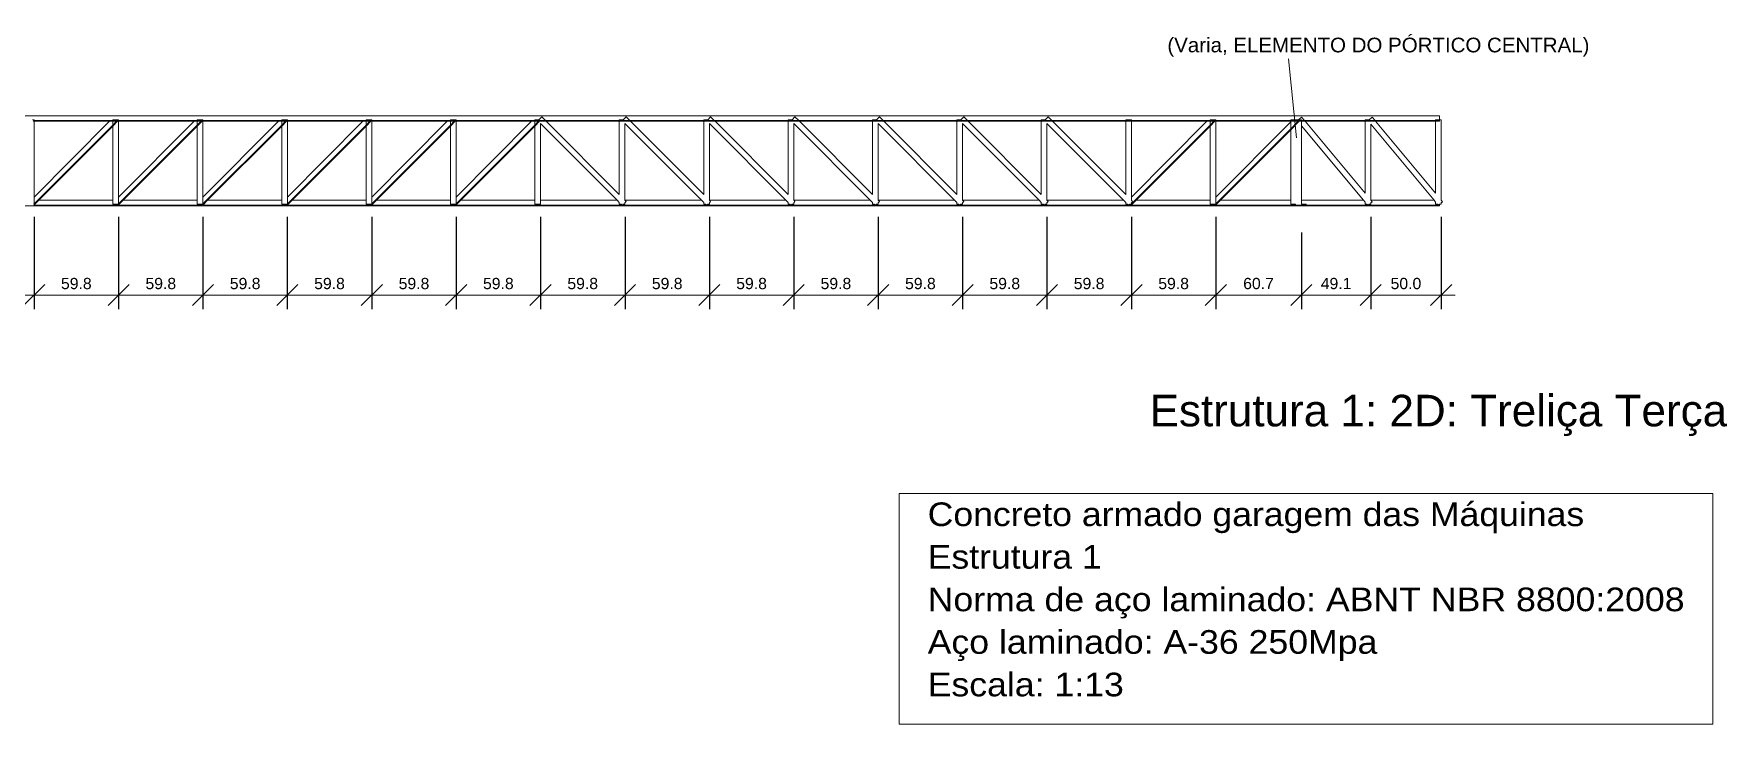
# Model space of a CAD drawing. Header units: inches. Extents: x -37 to 842, y -205 to 94.
# Drawn here: x 829.83 to 841.83, y 85.49 to 90.38 of the extents above; entities that cross this region are included whole.
import ezdxf
from ezdxf.enums import TextEntityAlignment as Align

# ---------------------------------------------------------------- set-up
doc = ezdxf.new("R2010")
doc.units = ezdxf.units.IN
doc.header["$MEASUREMENT"] = 0
for name, color, linetype, lineweight in [('BARRAS_DE_ACO', 7, 'Continuous', 9), ('COTA_COTAS', 2, 'Continuous', 0), ('REFERENCIA_DAS_BARRAS', 2, 'Continuous', 9), ('TABELAS', 1, 'Continuous', 9), ('TITULOS', 51, 'Continuous', 0)]:
    doc.layers.add(name, color=color, linetype=linetype, lineweight=lineweight)
doc.styles.add('CYPETXT', font='arial.ttf', dxfattribs={"height": 0.2})
doc.styles.get("Standard").update_dxf_attribs({"font": 'arial.ttf'})
doc.dimstyles.new('UM_50.000000', dxfattribs={"dimtxt": 0.2, "dimasz": 0.15, "dimexe": 0.1, "dimexo": 0.2, "dimgap": 0.1, "dimtad": 1, "dimtih": 1, "dimtoh": 1, "dimdec": 1, "dimlfac": 50, "dimzin": 0, "dimdsep": 46, "dimtxsty": 'Standard', "dimblk": 'OBLIQUE', "dimcen": 0.09, "dimdle": 0.1, "dimclrd": 256, "dimadec": 1, "dimazin": 2, "dimtfac": 1, "dimtdec": 1, "dimtofl": 0, "dimtmove": 0, "dimatfit": 3, "dimfxl": 1, "dimtolj": 1, "dimlwd": -1, "dimarcsym": 0})

# ---------------------------------------------------------------- blocks, each defined once
blk = doc.blocks.new('_OBLIQUE')
at = {"color": 0, "linetype": 'ByBlock', "lineweight": -2}
blk.add_line((-0.5, -0.5), (0.5, 0.5), dxfattribs=at)
blk = doc.blocks.new('*D151')
at = {"layer": 'COTA_COTAS', "color": 0, "lineweight": -2, "transparency": 16777216}
for p, q in [((829.231, 89.087), (829.231, 88.432)), ((829.829, 89.087), (829.829, 88.432))]:
    blk.add_line(p, q, dxfattribs=at)
at = {"layer": 'COTA_COTAS', "transparency": 16777216}
blk.add_line((829.131, 88.532), (829.929, 88.532), dxfattribs=at)
at = {"layer": 'Defpoints', "color": 0, "transparency": 16777216}
for p in [(829.231, 89.287), (829.829, 89.287), (829.829, 88.532)]:
    blk.add_point(p, dxfattribs=at)
at = {"layer": 'COTA_COTAS', "transparency": 16777216, "xscale": 0.15, "yscale": 0.15, "zscale": 0.15, "rotation": 180}
blk.add_blockref('_OBLIQUE', (829.231, 88.532), dxfattribs=at)
at = {"layer": 'COTA_COTAS', "transparency": 16777216, "xscale": 0.15, "yscale": 0.15, "zscale": 0.15}
blk.add_blockref('_OBLIQUE', (829.829, 88.532), dxfattribs=at)
at = {"layer": 'COTA_COTAS', "color": 0, "transparency": 16777216, "insert": (829.53, 88.613), "char_height": 0.08, "attachment_point": 5}
blk.add_mtext('\\A1;59.8', dxfattribs=at)
blk = doc.blocks.new('*D152')
at = {"layer": 'COTA_COTAS', "color": 0, "lineweight": -2, "transparency": 16777216}
for p, q in [((829.829, 89.087), (829.829, 88.432)), ((830.428, 89.087), (830.428, 88.432))]:
    blk.add_line(p, q, dxfattribs=at)
at = {"layer": 'COTA_COTAS', "transparency": 16777216}
blk.add_line((829.729, 88.532), (830.528, 88.532), dxfattribs=at)
at = {"layer": 'Defpoints', "color": 0, "transparency": 16777216}
for p in [(829.829, 89.287), (830.428, 89.287), (830.428, 88.532)]:
    blk.add_point(p, dxfattribs=at)
at = {"layer": 'COTA_COTAS', "transparency": 16777216, "xscale": 0.15, "yscale": 0.15, "zscale": 0.15, "rotation": 180}
blk.add_blockref('_OBLIQUE', (829.829, 88.532), dxfattribs=at)
at = {"layer": 'COTA_COTAS', "transparency": 16777216, "xscale": 0.15, "yscale": 0.15, "zscale": 0.15}
blk.add_blockref('_OBLIQUE', (830.428, 88.532), dxfattribs=at)
at = {"layer": 'COTA_COTAS', "color": 0, "transparency": 16777216, "insert": (830.128, 88.613), "char_height": 0.08, "attachment_point": 5}
blk.add_mtext('\\A1;59.8', dxfattribs=at)
blk = doc.blocks.new('*D153')
at = {"layer": 'COTA_COTAS', "color": 0, "lineweight": -2, "transparency": 16777216}
for p, q in [((830.428, 89.087), (830.428, 88.432)), ((831.026, 89.087), (831.026, 88.432))]:
    blk.add_line(p, q, dxfattribs=at)
at = {"layer": 'COTA_COTAS', "transparency": 16777216}
blk.add_line((830.328, 88.532), (831.126, 88.532), dxfattribs=at)
at = {"layer": 'Defpoints', "color": 0, "transparency": 16777216}
for p in [(830.428, 89.287), (831.026, 89.287), (831.026, 88.532)]:
    blk.add_point(p, dxfattribs=at)
at = {"layer": 'COTA_COTAS', "transparency": 16777216, "xscale": 0.15, "yscale": 0.15, "zscale": 0.15, "rotation": 180}
blk.add_blockref('_OBLIQUE', (830.428, 88.532), dxfattribs=at)
at = {"layer": 'COTA_COTAS', "transparency": 16777216, "xscale": 0.15, "yscale": 0.15, "zscale": 0.15}
blk.add_blockref('_OBLIQUE', (831.026, 88.532), dxfattribs=at)
at = {"layer": 'COTA_COTAS', "color": 0, "transparency": 16777216, "insert": (830.727, 88.613), "char_height": 0.08, "attachment_point": 5}
blk.add_mtext('\\A1;59.8', dxfattribs=at)
blk = doc.blocks.new('*D154')
at = {"layer": 'COTA_COTAS', "color": 0, "lineweight": -2, "transparency": 16777216}
for p, q in [((831.026, 89.087), (831.026, 88.432)), ((831.624, 89.087), (831.624, 88.432))]:
    blk.add_line(p, q, dxfattribs=at)
at = {"layer": 'COTA_COTAS', "transparency": 16777216}
blk.add_line((830.926, 88.532), (831.724, 88.532), dxfattribs=at)
at = {"layer": 'Defpoints', "color": 0, "transparency": 16777216}
for p in [(831.026, 89.287), (831.624, 89.287), (831.624, 88.532)]:
    blk.add_point(p, dxfattribs=at)
at = {"layer": 'COTA_COTAS', "transparency": 16777216, "xscale": 0.15, "yscale": 0.15, "zscale": 0.15, "rotation": 180}
blk.add_blockref('_OBLIQUE', (831.026, 88.532), dxfattribs=at)
at = {"layer": 'COTA_COTAS', "transparency": 16777216, "xscale": 0.15, "yscale": 0.15, "zscale": 0.15}
blk.add_blockref('_OBLIQUE', (831.624, 88.532), dxfattribs=at)
at = {"layer": 'COTA_COTAS', "color": 0, "transparency": 16777216, "insert": (831.325, 88.613), "char_height": 0.08, "attachment_point": 5}
blk.add_mtext('\\A1;59.8', dxfattribs=at)
blk = doc.blocks.new('*D155')
at = {"layer": 'COTA_COTAS', "color": 0, "lineweight": -2, "transparency": 16777216}
for p, q in [((831.624, 89.087), (831.624, 88.432)), ((832.223, 89.087), (832.223, 88.432))]:
    blk.add_line(p, q, dxfattribs=at)
at = {"layer": 'COTA_COTAS', "transparency": 16777216}
blk.add_line((831.524, 88.532), (832.323, 88.532), dxfattribs=at)
at = {"layer": 'Defpoints', "color": 0, "transparency": 16777216}
for p in [(831.624, 89.287), (832.223, 89.287), (832.223, 88.532)]:
    blk.add_point(p, dxfattribs=at)
at = {"layer": 'COTA_COTAS', "transparency": 16777216, "xscale": 0.15, "yscale": 0.15, "zscale": 0.15, "rotation": 180}
blk.add_blockref('_OBLIQUE', (831.624, 88.532), dxfattribs=at)
at = {"layer": 'COTA_COTAS', "transparency": 16777216, "xscale": 0.15, "yscale": 0.15, "zscale": 0.15}
blk.add_blockref('_OBLIQUE', (832.223, 88.532), dxfattribs=at)
at = {"layer": 'COTA_COTAS', "color": 0, "transparency": 16777216, "insert": (831.923, 88.613), "char_height": 0.08, "attachment_point": 5}
blk.add_mtext('\\A1;59.8', dxfattribs=at)
blk = doc.blocks.new('*D156')
at = {"layer": 'COTA_COTAS', "color": 0, "lineweight": -2, "transparency": 16777216}
for p, q in [((832.223, 89.087), (832.223, 88.432)), ((832.821, 89.087), (832.821, 88.432))]:
    blk.add_line(p, q, dxfattribs=at)
at = {"layer": 'COTA_COTAS', "transparency": 16777216}
blk.add_line((832.123, 88.532), (832.921, 88.532), dxfattribs=at)
at = {"layer": 'Defpoints', "color": 0, "transparency": 16777216}
for p in [(832.223, 89.287), (832.821, 89.287), (832.821, 88.532)]:
    blk.add_point(p, dxfattribs=at)
at = {"layer": 'COTA_COTAS', "transparency": 16777216, "xscale": 0.15, "yscale": 0.15, "zscale": 0.15, "rotation": 180}
blk.add_blockref('_OBLIQUE', (832.223, 88.532), dxfattribs=at)
at = {"layer": 'COTA_COTAS', "transparency": 16777216, "xscale": 0.15, "yscale": 0.15, "zscale": 0.15}
blk.add_blockref('_OBLIQUE', (832.821, 88.532), dxfattribs=at)
at = {"layer": 'COTA_COTAS', "color": 0, "transparency": 16777216, "insert": (832.522, 88.613), "char_height": 0.08, "attachment_point": 5}
blk.add_mtext('\\A1;59.8', dxfattribs=at)
blk = doc.blocks.new('*D157')
at = {"layer": 'COTA_COTAS', "color": 0, "lineweight": -2, "transparency": 16777216}
for p, q in [((832.821, 89.087), (832.821, 88.432)), ((833.419, 89.087), (833.419, 88.432))]:
    blk.add_line(p, q, dxfattribs=at)
at = {"layer": 'COTA_COTAS', "transparency": 16777216}
blk.add_line((832.721, 88.532), (833.519, 88.532), dxfattribs=at)
at = {"layer": 'Defpoints', "color": 0, "transparency": 16777216}
for p in [(832.821, 89.287), (833.419, 89.287), (833.419, 88.532)]:
    blk.add_point(p, dxfattribs=at)
at = {"layer": 'COTA_COTAS', "transparency": 16777216, "xscale": 0.15, "yscale": 0.15, "zscale": 0.15, "rotation": 180}
blk.add_blockref('_OBLIQUE', (832.821, 88.532), dxfattribs=at)
at = {"layer": 'COTA_COTAS', "transparency": 16777216, "xscale": 0.15, "yscale": 0.15, "zscale": 0.15}
blk.add_blockref('_OBLIQUE', (833.419, 88.532), dxfattribs=at)
at = {"layer": 'COTA_COTAS', "color": 0, "transparency": 16777216, "insert": (833.12, 88.613), "char_height": 0.08, "attachment_point": 5}
blk.add_mtext('\\A1;59.8', dxfattribs=at)
blk = doc.blocks.new('*D158')
at = {"layer": 'COTA_COTAS', "color": 0, "lineweight": -2, "transparency": 16777216}
for p, q in [((833.419, 89.087), (833.419, 88.432)), ((834.018, 89.087), (834.018, 88.432))]:
    blk.add_line(p, q, dxfattribs=at)
at = {"layer": 'COTA_COTAS', "transparency": 16777216}
blk.add_line((833.319, 88.532), (834.118, 88.532), dxfattribs=at)
at = {"layer": 'Defpoints', "color": 0, "transparency": 16777216}
for p in [(833.419, 89.287), (834.018, 89.287), (834.018, 88.532)]:
    blk.add_point(p, dxfattribs=at)
at = {"layer": 'COTA_COTAS', "transparency": 16777216, "xscale": 0.15, "yscale": 0.15, "zscale": 0.15, "rotation": 180}
blk.add_blockref('_OBLIQUE', (833.419, 88.532), dxfattribs=at)
at = {"layer": 'COTA_COTAS', "transparency": 16777216, "xscale": 0.15, "yscale": 0.15, "zscale": 0.15}
blk.add_blockref('_OBLIQUE', (834.018, 88.532), dxfattribs=at)
at = {"layer": 'COTA_COTAS', "color": 0, "transparency": 16777216, "insert": (833.718, 88.613), "char_height": 0.08, "attachment_point": 5}
blk.add_mtext('\\A1;59.8', dxfattribs=at)
blk = doc.blocks.new('*D159')
at = {"layer": 'COTA_COTAS', "color": 0, "lineweight": -2, "transparency": 16777216}
for p, q in [((834.018, 89.087), (834.018, 88.432)), ((834.616, 89.087), (834.616, 88.432))]:
    blk.add_line(p, q, dxfattribs=at)
at = {"layer": 'COTA_COTAS', "transparency": 16777216}
blk.add_line((833.918, 88.532), (834.716, 88.532), dxfattribs=at)
at = {"layer": 'Defpoints', "color": 0, "transparency": 16777216}
for p in [(834.018, 89.287), (834.616, 89.287), (834.616, 88.532)]:
    blk.add_point(p, dxfattribs=at)
at = {"layer": 'COTA_COTAS', "transparency": 16777216, "xscale": 0.15, "yscale": 0.15, "zscale": 0.15, "rotation": 180}
blk.add_blockref('_OBLIQUE', (834.018, 88.532), dxfattribs=at)
at = {"layer": 'COTA_COTAS', "transparency": 16777216, "xscale": 0.15, "yscale": 0.15, "zscale": 0.15}
blk.add_blockref('_OBLIQUE', (834.616, 88.532), dxfattribs=at)
at = {"layer": 'COTA_COTAS', "color": 0, "transparency": 16777216, "insert": (834.317, 88.613), "char_height": 0.08, "attachment_point": 5}
blk.add_mtext('\\A1;59.8', dxfattribs=at)
blk = doc.blocks.new('*D160')
at = {"layer": 'COTA_COTAS', "color": 0, "lineweight": -2, "transparency": 16777216}
for p, q in [((834.616, 89.087), (834.616, 88.432)), ((835.214, 89.087), (835.214, 88.432))]:
    blk.add_line(p, q, dxfattribs=at)
at = {"layer": 'COTA_COTAS', "transparency": 16777216}
blk.add_line((834.516, 88.532), (835.314, 88.532), dxfattribs=at)
at = {"layer": 'Defpoints', "color": 0, "transparency": 16777216}
for p in [(834.616, 89.287), (835.214, 89.287), (835.214, 88.532)]:
    blk.add_point(p, dxfattribs=at)
at = {"layer": 'COTA_COTAS', "transparency": 16777216, "xscale": 0.15, "yscale": 0.15, "zscale": 0.15, "rotation": 180}
blk.add_blockref('_OBLIQUE', (834.616, 88.532), dxfattribs=at)
at = {"layer": 'COTA_COTAS', "transparency": 16777216, "xscale": 0.15, "yscale": 0.15, "zscale": 0.15}
blk.add_blockref('_OBLIQUE', (835.214, 88.532), dxfattribs=at)
at = {"layer": 'COTA_COTAS', "color": 0, "transparency": 16777216, "insert": (834.915, 88.613), "char_height": 0.08, "attachment_point": 5}
blk.add_mtext('\\A1;59.8', dxfattribs=at)
blk = doc.blocks.new('*D161')
at = {"layer": 'COTA_COTAS', "color": 0, "lineweight": -2, "transparency": 16777216}
for p, q in [((835.214, 89.087), (835.214, 88.432)), ((835.813, 89.087), (835.813, 88.432))]:
    blk.add_line(p, q, dxfattribs=at)
at = {"layer": 'COTA_COTAS', "transparency": 16777216}
blk.add_line((835.114, 88.532), (835.913, 88.532), dxfattribs=at)
at = {"layer": 'Defpoints', "color": 0, "transparency": 16777216}
for p in [(835.214, 89.287), (835.813, 89.287), (835.813, 88.532)]:
    blk.add_point(p, dxfattribs=at)
at = {"layer": 'COTA_COTAS', "transparency": 16777216, "xscale": 0.15, "yscale": 0.15, "zscale": 0.15, "rotation": 180}
blk.add_blockref('_OBLIQUE', (835.214, 88.532), dxfattribs=at)
at = {"layer": 'COTA_COTAS', "transparency": 16777216, "xscale": 0.15, "yscale": 0.15, "zscale": 0.15}
blk.add_blockref('_OBLIQUE', (835.813, 88.532), dxfattribs=at)
at = {"layer": 'COTA_COTAS', "color": 0, "transparency": 16777216, "insert": (835.513, 88.613), "char_height": 0.08, "attachment_point": 5}
blk.add_mtext('\\A1;59.8', dxfattribs=at)
blk = doc.blocks.new('*D162')
at = {"layer": 'COTA_COTAS', "color": 0, "lineweight": -2, "transparency": 16777216}
for p, q in [((835.813, 89.087), (835.813, 88.432)), ((836.411, 89.087), (836.411, 88.432))]:
    blk.add_line(p, q, dxfattribs=at)
at = {"layer": 'COTA_COTAS', "transparency": 16777216}
blk.add_line((835.713, 88.532), (836.511, 88.532), dxfattribs=at)
at = {"layer": 'Defpoints', "color": 0, "transparency": 16777216}
for p in [(835.813, 89.287), (836.411, 89.287), (836.411, 88.532)]:
    blk.add_point(p, dxfattribs=at)
at = {"layer": 'COTA_COTAS', "transparency": 16777216, "xscale": 0.15, "yscale": 0.15, "zscale": 0.15, "rotation": 180}
blk.add_blockref('_OBLIQUE', (835.813, 88.532), dxfattribs=at)
at = {"layer": 'COTA_COTAS', "transparency": 16777216, "xscale": 0.15, "yscale": 0.15, "zscale": 0.15}
blk.add_blockref('_OBLIQUE', (836.411, 88.532), dxfattribs=at)
at = {"layer": 'COTA_COTAS', "color": 0, "transparency": 16777216, "insert": (836.112, 88.613), "char_height": 0.08, "attachment_point": 5}
blk.add_mtext('\\A1;59.8', dxfattribs=at)
blk = doc.blocks.new('*D163')
at = {"layer": 'COTA_COTAS', "color": 0, "lineweight": -2, "transparency": 16777216}
for p, q in [((836.411, 89.087), (836.411, 88.432)), ((837.009, 89.087), (837.009, 88.432))]:
    blk.add_line(p, q, dxfattribs=at)
at = {"layer": 'COTA_COTAS', "transparency": 16777216}
blk.add_line((836.311, 88.532), (837.109, 88.532), dxfattribs=at)
at = {"layer": 'Defpoints', "color": 0, "transparency": 16777216}
for p in [(836.411, 89.287), (837.009, 89.287), (837.009, 88.532)]:
    blk.add_point(p, dxfattribs=at)
at = {"layer": 'COTA_COTAS', "transparency": 16777216, "xscale": 0.15, "yscale": 0.15, "zscale": 0.15, "rotation": 180}
blk.add_blockref('_OBLIQUE', (836.411, 88.532), dxfattribs=at)
at = {"layer": 'COTA_COTAS', "transparency": 16777216, "xscale": 0.15, "yscale": 0.15, "zscale": 0.15}
blk.add_blockref('_OBLIQUE', (837.009, 88.532), dxfattribs=at)
at = {"layer": 'COTA_COTAS', "color": 0, "transparency": 16777216, "insert": (836.71, 88.613), "char_height": 0.08, "attachment_point": 5}
blk.add_mtext('\\A1;59.8', dxfattribs=at)
blk = doc.blocks.new('*D164')
at = {"layer": 'COTA_COTAS', "color": 0, "lineweight": -2, "transparency": 16777216}
for p, q in [((837.009, 89.087), (837.009, 88.432)), ((837.608, 89.087), (837.608, 88.432))]:
    blk.add_line(p, q, dxfattribs=at)
at = {"layer": 'COTA_COTAS', "transparency": 16777216}
blk.add_line((836.909, 88.532), (837.708, 88.532), dxfattribs=at)
at = {"layer": 'Defpoints', "color": 0, "transparency": 16777216}
for p in [(837.009, 89.287), (837.608, 89.287), (837.608, 88.532)]:
    blk.add_point(p, dxfattribs=at)
at = {"layer": 'COTA_COTAS', "transparency": 16777216, "xscale": 0.15, "yscale": 0.15, "zscale": 0.15, "rotation": 180}
blk.add_blockref('_OBLIQUE', (837.009, 88.532), dxfattribs=at)
at = {"layer": 'COTA_COTAS', "transparency": 16777216, "xscale": 0.15, "yscale": 0.15, "zscale": 0.15}
blk.add_blockref('_OBLIQUE', (837.608, 88.532), dxfattribs=at)
at = {"layer": 'COTA_COTAS', "color": 0, "transparency": 16777216, "insert": (837.308, 88.613), "char_height": 0.08, "attachment_point": 5}
blk.add_mtext('\\A1;59.8', dxfattribs=at)
blk = doc.blocks.new('*D165')
at = {"layer": 'COTA_COTAS', "color": 0, "lineweight": -2, "transparency": 16777216}
for p, q in [((837.608, 89.087), (837.608, 88.432)), ((838.206, 89.087), (838.206, 88.432))]:
    blk.add_line(p, q, dxfattribs=at)
at = {"layer": 'COTA_COTAS', "transparency": 16777216}
blk.add_line((837.508, 88.532), (838.306, 88.532), dxfattribs=at)
at = {"layer": 'Defpoints', "color": 0, "transparency": 16777216}
for p in [(837.608, 89.287), (838.206, 89.287), (838.206, 88.532)]:
    blk.add_point(p, dxfattribs=at)
at = {"layer": 'COTA_COTAS', "transparency": 16777216, "xscale": 0.15, "yscale": 0.15, "zscale": 0.15, "rotation": 180}
blk.add_blockref('_OBLIQUE', (837.608, 88.532), dxfattribs=at)
at = {"layer": 'COTA_COTAS', "transparency": 16777216, "xscale": 0.15, "yscale": 0.15, "zscale": 0.15}
blk.add_blockref('_OBLIQUE', (838.206, 88.532), dxfattribs=at)
at = {"layer": 'COTA_COTAS', "color": 0, "transparency": 16777216, "insert": (837.907, 88.613), "char_height": 0.08, "attachment_point": 5}
blk.add_mtext('\\A1;59.8', dxfattribs=at)
blk = doc.blocks.new('*D166')
at = {"layer": 'COTA_COTAS', "color": 0, "lineweight": -2, "transparency": 16777216}
for p, q in [((838.206, 89.087), (838.206, 88.432)), ((838.813, 88.732), (838.813, 88.632))]:
    blk.add_line(p, q, dxfattribs=at)
at = {"layer": 'COTA_COTAS', "transparency": 16777216}
blk.add_line((838.106, 88.532), (838.913, 88.532), dxfattribs=at)
at = {"layer": 'Defpoints', "color": 0, "transparency": 16777216}
for p in [(838.206, 89.287), (838.813, 88.532), (838.813, 88.532)]:
    blk.add_point(p, dxfattribs=at)
at = {"layer": 'COTA_COTAS', "transparency": 16777216, "xscale": 0.15, "yscale": 0.15, "zscale": 0.15, "rotation": 180}
blk.add_blockref('_OBLIQUE', (838.206, 88.532), dxfattribs=at)
at = {"layer": 'COTA_COTAS', "transparency": 16777216, "xscale": 0.15, "yscale": 0.15, "zscale": 0.15}
blk.add_blockref('_OBLIQUE', (838.813, 88.532), dxfattribs=at)
at = {"layer": 'COTA_COTAS', "color": 0, "transparency": 16777216, "insert": (838.509, 88.613), "char_height": 0.08, "attachment_point": 5}
blk.add_mtext('\\A1;60.7', dxfattribs=at)
blk = doc.blocks.new('*D167')
at = {"layer": 'COTA_COTAS', "color": 0, "lineweight": -2, "transparency": 16777216}
for p, q in [((839.304, 89.087), (839.304, 88.432)), ((838.813, 88.975), (838.813, 88.432))]:
    blk.add_line(p, q, dxfattribs=at)
at = {"layer": 'COTA_COTAS', "transparency": 16777216}
blk.add_line((838.713, 88.532), (839.404, 88.532), dxfattribs=at)
at = {"layer": 'Defpoints', "color": 0, "transparency": 16777216}
for p in [(839.304, 89.287), (838.813, 89.175), (839.304, 88.532)]:
    blk.add_point(p, dxfattribs=at)
at = {"layer": 'COTA_COTAS', "transparency": 16777216, "xscale": 0.15, "yscale": 0.15, "zscale": 0.15, "rotation": 180}
blk.add_blockref('_OBLIQUE', (838.813, 88.532), dxfattribs=at)
at = {"layer": 'COTA_COTAS', "transparency": 16777216, "xscale": 0.15, "yscale": 0.15, "zscale": 0.15}
blk.add_blockref('_OBLIQUE', (839.304, 88.532), dxfattribs=at)
at = {"layer": 'COTA_COTAS', "color": 0, "transparency": 16777216, "insert": (839.059, 88.613), "char_height": 0.08, "attachment_point": 5}
blk.add_mtext('\\A1;49.1', dxfattribs=at)
blk = doc.blocks.new('*D168')
at = {"layer": 'COTA_COTAS', "color": 0, "lineweight": -2, "transparency": 16777216}
for p, q in [((839.304, 89.087), (839.304, 88.432)), ((839.804, 89.087), (839.804, 88.432))]:
    blk.add_line(p, q, dxfattribs=at)
at = {"layer": 'COTA_COTAS', "transparency": 16777216}
blk.add_line((839.204, 88.532), (839.904, 88.532), dxfattribs=at)
at = {"layer": 'Defpoints', "color": 0, "transparency": 16777216}
for p in [(839.304, 89.287), (839.804, 89.287), (839.804, 88.532)]:
    blk.add_point(p, dxfattribs=at)
at = {"layer": 'COTA_COTAS', "transparency": 16777216, "xscale": 0.15, "yscale": 0.15, "zscale": 0.15, "rotation": 180}
blk.add_blockref('_OBLIQUE', (839.304, 88.532), dxfattribs=at)
at = {"layer": 'COTA_COTAS', "transparency": 16777216, "xscale": 0.15, "yscale": 0.15, "zscale": 0.15}
blk.add_blockref('_OBLIQUE', (839.804, 88.532), dxfattribs=at)
at = {"layer": 'COTA_COTAS', "color": 0, "transparency": 16777216, "insert": (839.554, 88.613), "char_height": 0.08, "attachment_point": 5}
blk.add_mtext('\\A1;50.0', dxfattribs=at)

msp = doc.modelspace()

# ---------------------------------------------------------------- linework, layer by layer
at = {"layer": 'BARRAS_DE_ACO'}
for p, q in [((816.2526, 89.8034), (839.7926, 89.8034)), ((833.4076, 89.775), (833.4277, 89.795)), ((833.4277, 89.795), (833.4543, 89.7684)), ((834.026, 89.795), (834.0059, 89.775)), ((834.026, 89.795), (834.0526, 89.7684)), ((834.6244, 89.795), (834.6042, 89.775)), ((834.6244, 89.795), (834.6509, 89.7684)), ((835.2026, 89.775), (835.2227, 89.795)), ((835.2227, 89.795), (835.2493, 89.7684)), ((835.8009, 89.775), (835.821, 89.795)), ((835.821, 89.795), (835.8476, 89.7684)), ((836.3992, 89.775), (836.4194, 89.795)), ((836.4194, 89.795), (836.4459, 89.7684)), ((837.0177, 89.795), (836.9976, 89.775)), ((837.0443, 89.7684), (837.0177, 89.795)), ((838.7926, 89.775), (838.8144, 89.7932)), ((838.835, 89.7684), (838.8144, 89.7932)), ((839.2926, 89.775), (839.3144, 89.7932)), ((839.3144, 89.7932), (839.335, 89.7684)), ((839.7926, 89.8034), (839.7926, 89.775)), ((829.8292, 89.775), (829.8176, 89.775)), ((829.8242, 89.7684), (829.8292, 89.7684)), ((829.8292, 89.775), (829.8292, 89.7684)), ((830.3692, 89.7684), (829.8292, 89.7684)), ((829.8292, 89.1773), (830.3875, 89.7372)), ((829.8623, 89.2034), (830.3875, 89.7301)), ((830.3642, 89.7634), (830.3875, 89.7634)), ((830.3875, 89.7684), (830.3692, 89.7684)), ((830.3875, 89.775), (830.3875, 89.7684)), ((830.4159, 89.775), (830.3875, 89.775)), ((830.4187, 89.7684), (830.3875, 89.7684)), ((830.3875, 89.7372), (830.3875, 89.7634)), ((830.3875, 89.7301), (830.3875, 89.2034)), ((830.4275, 89.775), (830.4159, 89.775)), ((830.4225, 89.7684), (830.4275, 89.7684)), ((830.4275, 89.775), (830.4275, 89.7684)), ((830.4275, 89.7684), (830.9676, 89.7684)), ((830.4275, 89.7634), (830.9626, 89.7634)), ((830.9858, 89.7372), (830.4275, 89.1773)), ((830.4606, 89.2034), (830.9858, 89.7301)), ((830.9626, 89.7634), (830.9858, 89.7634)), ((830.9858, 89.7684), (830.9676, 89.7684)), ((831.0142, 89.775), (830.9858, 89.775)), ((830.9858, 89.7684), (830.9858, 89.775)), ((831.017, 89.7684), (830.9858, 89.7684)), ((830.9858, 89.2034), (830.9858, 89.7301)), ((831.0258, 89.775), (831.0142, 89.775)), ((831.0209, 89.7684), (831.0258, 89.7684)), ((831.0258, 89.7684), (831.0258, 89.775)), ((831.0258, 89.7684), (831.5659, 89.7684)), ((831.0258, 89.7634), (831.5609, 89.7634)), ((831.5609, 89.7634), (831.0258, 89.2268)), ((831.0258, 89.1773), (831.5842, 89.7372)), ((831.0589, 89.2034), (831.5842, 89.7301)), ((831.5609, 89.7634), (831.5842, 89.7634)), ((831.5659, 89.7684), (831.5842, 89.7684)), ((831.5842, 89.775), (831.5842, 89.7684)), ((831.6126, 89.775), (831.5842, 89.775)), ((831.6153, 89.7684), (831.5842, 89.7684)), ((831.6103, 89.7634), (831.5842, 89.7372)), ((831.5842, 89.7634), (831.6103, 89.7634)), ((831.5842, 89.7372), (831.5842, 89.7634)), ((831.5842, 89.7301), (831.5842, 89.2034)), ((831.6242, 89.775), (831.6126, 89.775)), ((831.6192, 89.7684), (831.6242, 89.7684)), ((831.6242, 89.7684), (831.6242, 89.775)), ((831.6242, 89.7684), (832.1642, 89.7684)), ((832.1825, 89.7372), (831.6242, 89.1773)), ((831.6573, 89.2034), (832.1825, 89.7301)), ((832.1592, 89.7634), (832.1825, 89.7634)), ((832.1825, 89.7684), (832.1642, 89.7684)), ((832.1825, 89.7684), (832.1825, 89.775)), ((832.1825, 89.775), (832.2109, 89.775)), ((832.1825, 89.7684), (832.2137, 89.7684)), ((832.1825, 89.7301), (832.2157, 89.7634)), ((832.2087, 89.7634), (832.1825, 89.7372)), ((832.1825, 89.7634), (832.1825, 89.7372)), ((832.2087, 89.7634), (832.1825, 89.7634)), ((832.1825, 89.7301), (832.1825, 89.2034)), ((832.2225, 89.775), (832.2109, 89.775)), ((832.2156, 89.7703), (832.2137, 89.7684)), ((832.2156, 89.7703), (832.2175, 89.7684)), ((832.2225, 89.7634), (832.2157, 89.7634)), ((832.2175, 89.7684), (832.2225, 89.7684)), ((832.2225, 89.775), (832.2225, 89.7684)), ((832.2225, 89.7684), (832.7626, 89.7684)), ((832.2225, 89.7634), (832.2225, 89.2268)), ((832.7576, 89.7634), (832.2225, 89.7634)), ((832.7576, 89.7634), (832.2225, 89.2268)), ((832.7808, 89.7372), (832.2225, 89.1773)), ((832.7576, 89.7634), (832.7808, 89.7634)), ((832.7808, 89.7684), (832.7626, 89.7684)), ((832.7808, 89.7684), (832.7808, 89.775)), ((832.7808, 89.775), (832.8092, 89.775)), ((832.7808, 89.7684), (832.812, 89.7684)), ((832.7808, 89.7372), (832.7808, 89.7634)), ((832.807, 89.7634), (832.7808, 89.7634)), ((832.807, 89.7634), (832.7808, 89.7372)), ((832.7808, 89.2034), (832.7808, 89.7301)), ((832.8208, 89.775), (832.8092, 89.775)), ((832.8139, 89.7703), (832.812, 89.7684)), ((832.8139, 89.7703), (832.8159, 89.7684)), ((832.8208, 89.7634), (832.8141, 89.7634)), ((832.8159, 89.7684), (832.8208, 89.7684)), ((832.8208, 89.775), (832.8208, 89.7684)), ((832.8208, 89.7684), (833.3609, 89.7684)), ((833.3792, 89.7372), (832.8208, 89.1773)), ((832.8539, 89.2034), (833.3792, 89.7301)), ((833.3559, 89.7634), (833.3792, 89.7634)), ((833.3792, 89.7684), (833.3609, 89.7684)), ((833.3792, 89.775), (833.3792, 89.7684)), ((833.4076, 89.775), (833.3792, 89.775)), ((833.3792, 89.7684), (833.4103, 89.7684)), ((833.4103, 89.7684), (833.4122, 89.7703)), ((833.4122, 89.7703), (833.4142, 89.7684)), ((833.4124, 89.7634), (833.4592, 89.7634)), ((833.4142, 89.7684), (833.4543, 89.7684)), ((833.4192, 89.7469), (833.9612, 89.2034)), ((833.4192, 89.7469), (833.4192, 89.2034)), ((833.9775, 89.7684), (833.4543, 89.7684)), ((833.9775, 89.2437), (833.4592, 89.7634)), ((833.9775, 89.775), (834.0059, 89.775)), ((833.9775, 89.775), (833.9775, 89.7684)), ((833.9775, 89.7684), (834.0526, 89.7684)), ((833.9775, 89.7634), (834.0576, 89.7634)), ((834.5758, 89.7684), (834.0526, 89.7684)), ((834.5758, 89.7634), (834.0576, 89.7634)), ((834.5758, 89.2437), (834.0576, 89.7634)), ((834.5758, 89.775), (834.6042, 89.775)), ((834.5758, 89.775), (834.5758, 89.7684)), ((834.5758, 89.7684), (834.6509, 89.7684)), ((834.5758, 89.7634), (834.5758, 89.2437)), ((834.5758, 89.7634), (834.6559, 89.7634)), ((834.6158, 89.7469), (835.1579, 89.2034)), ((834.6158, 89.2036), (834.6158, 89.7469)), ((835.1742, 89.7684), (834.6509, 89.7684)), ((835.1742, 89.7634), (834.6559, 89.7634)), ((835.1742, 89.2437), (834.6559, 89.7634)), ((835.1742, 89.775), (835.1742, 89.7684)), ((835.1742, 89.775), (835.2026, 89.775)), ((835.1742, 89.7684), (835.2493, 89.7684)), ((835.2142, 89.7469), (835.7562, 89.2034)), ((835.2142, 89.7469), (835.2142, 89.2036)), ((835.7725, 89.7684), (835.2493, 89.7684)), ((835.7725, 89.2437), (835.2542, 89.7634)), ((835.7725, 89.7634), (835.2542, 89.7634)), ((835.7725, 89.775), (835.7725, 89.7684)), ((835.7725, 89.775), (835.8009, 89.775)), ((835.7725, 89.7684), (835.8476, 89.7684)), ((835.8125, 89.7469), (836.3545, 89.2034)), ((835.8125, 89.7469), (835.8125, 89.2036)), ((836.3708, 89.7684), (835.8476, 89.7684)), ((836.3708, 89.7634), (835.8526, 89.7634)), ((836.3708, 89.2437), (835.8526, 89.7634)), ((836.3708, 89.775), (836.3708, 89.7684)), ((836.3708, 89.775), (836.3992, 89.775)), ((836.4459, 89.7684), (836.3708, 89.7684)), ((836.3708, 89.7634), (836.4509, 89.7634)), ((836.3708, 89.7634), (836.3708, 89.2437)), ((836.4108, 89.7469), (836.9529, 89.2034)), ((836.4108, 89.2036), (836.4108, 89.7469)), ((836.9692, 89.7684), (836.4459, 89.7684)), ((836.9692, 89.2437), (836.4509, 89.7634)), ((837.0443, 89.7684), (836.9692, 89.7684)), ((836.9692, 89.7634), (837.0492, 89.7634)), ((837.0092, 89.7469), (837.5512, 89.2034)), ((837.0092, 89.7469), (837.0092, 89.2036)), ((837.5675, 89.7684), (837.0443, 89.7684)), ((837.0492, 89.7634), (837.5675, 89.7634)), ((837.5675, 89.2437), (837.0492, 89.7634)), ((837.5675, 89.775), (837.5675, 89.7684)), ((837.5675, 89.775), (837.6075, 89.775)), ((837.5675, 89.7684), (837.6075, 89.7684)), ((837.5675, 89.7634), (837.6075, 89.7634)), ((837.5675, 89.7634), (837.5675, 89.2437)), ((837.6075, 89.775), (837.6075, 89.7684)), ((837.6075, 89.7684), (838.1476, 89.7684)), ((837.6075, 89.7634), (837.6075, 89.2268)), ((838.1426, 89.7634), (837.6075, 89.7634)), ((838.1426, 89.7634), (837.6075, 89.2268)), ((837.6406, 89.2034), (838.1658, 89.7301)), ((838.1426, 89.7634), (838.1658, 89.7634)), ((838.1658, 89.7372), (838.1658, 89.7634)), ((838.192, 89.7634), (838.1658, 89.7634)), ((838.1658, 89.7301), (838.1991, 89.7634)), ((838.1658, 89.7301), (838.1658, 89.2034)), ((838.2058, 89.775), (838.1942, 89.775)), ((838.197, 89.7684), (838.1989, 89.7703)), ((838.1989, 89.7703), (838.2009, 89.7684)), ((838.1991, 89.7634), (838.2058, 89.7634)), ((838.2009, 89.7684), (838.2058, 89.7684)), ((838.2058, 89.775), (838.2058, 89.7684)), ((838.2058, 89.7684), (838.7381, 89.7684)), ((838.2058, 89.7634), (838.2058, 89.2268)), ((838.2058, 89.7634), (838.7381, 89.7634)), ((838.7381, 89.7606), (838.2058, 89.2268)), ((838.7381, 89.711), (838.2058, 89.1773)), ((838.2389, 89.2034), (838.7381, 89.7039)), ((838.7381, 89.775), (838.7381, 89.7684)), ((838.7926, 89.775), (838.7381, 89.775)), ((838.7953, 89.7684), (838.7381, 89.7684)), ((838.7903, 89.7634), (838.7381, 89.711)), ((838.7381, 89.7634), (838.7903, 89.7634)), ((838.7381, 89.7606), (838.7381, 89.7634)), ((838.7974, 89.7634), (838.7381, 89.7039)), ((838.7381, 89.711), (838.7381, 89.7606)), ((838.7381, 89.2034), (838.7381, 89.7039)), ((838.7926, 89.775), (838.8131, 89.775)), ((838.7953, 89.7684), (838.7972, 89.7703)), ((838.7972, 89.7703), (838.7992, 89.7684)), ((838.7974, 89.7634), (838.8131, 89.7634)), ((838.8131, 89.7684), (838.7992, 89.7684)), ((838.8131, 89.775), (838.8131, 89.7684)), ((838.8131, 89.7684), (838.835, 89.7684)), ((838.8131, 89.2034), (838.8131, 89.7323)), ((838.8131, 89.7323), (839.2538, 89.2034)), ((839.2642, 89.7684), (838.835, 89.7684)), ((838.8392, 89.7634), (839.2642, 89.2534)), ((838.8392, 89.7634), (839.2642, 89.7634)), ((839.2642, 89.775), (839.2926, 89.775)), ((839.2642, 89.775), (839.2642, 89.7684)), ((839.335, 89.7684), (839.2642, 89.7684)), ((839.2642, 89.7634), (839.2642, 89.2534)), ((839.3392, 89.7634), (839.2642, 89.7634)), ((839.3042, 89.743), (839.3042, 89.2054)), ((839.7538, 89.2034), (839.3042, 89.743)), ((839.335, 89.7684), (839.7642, 89.7684)), ((839.7642, 89.2534), (839.3392, 89.7634)), ((839.3392, 89.7634), (839.7642, 89.7634)), ((839.7642, 89.775), (839.7642, 89.7684)), ((839.7642, 89.775), (839.7926, 89.775)), ((839.7926, 89.7684), (839.7642, 89.7684)), ((839.7642, 89.2534), (839.7642, 89.7634)), ((839.7642, 89.7634), (839.7926, 89.7634)), ((839.7926, 89.775), (839.8042, 89.775)), ((839.7926, 89.7634), (839.7926, 89.7684)), ((839.8042, 89.2054), (839.8042, 89.775)), ((829.8623, 89.2034), (829.8274, 89.1684)), ((829.8292, 89.2268), (829.8292, 89.1773)), ((829.8623, 89.2034), (830.3875, 89.2034)), ((830.3875, 89.2034), (830.3875, 89.175)), ((830.4606, 89.2034), (830.4257, 89.1684)), ((830.4275, 89.1773), (830.4275, 89.2268)), ((830.9858, 89.2034), (830.4606, 89.2034)), ((830.9858, 89.175), (830.9858, 89.2034)), ((831.0589, 89.2034), (831.024, 89.1684)), ((831.0258, 89.2268), (831.0258, 89.1773)), ((831.5842, 89.2034), (831.0589, 89.2034)), ((831.5842, 89.175), (831.5842, 89.2034)), ((831.6573, 89.2034), (831.6224, 89.1684)), ((831.6242, 89.2268), (831.6242, 89.1773)), ((832.1825, 89.2034), (831.6573, 89.2034)), ((832.1825, 89.175), (832.1825, 89.2034)), ((832.2556, 89.2034), (832.2207, 89.1684)), ((832.2225, 89.2268), (832.2225, 89.1773)), ((832.7808, 89.2034), (832.2556, 89.2034)), ((832.7808, 89.2034), (832.7808, 89.175)), ((832.8208, 89.1773), (832.8208, 89.2268)), ((833.3792, 89.2034), (833.3792, 89.175)), ((833.4192, 89.175), (833.4192, 89.2034)), ((833.9612, 89.2034), (833.4192, 89.2034)), ((834.0175, 89.2036), (834.0177, 89.2034)), ((834.026, 89.195), (834.0175, 89.1866)), ((834.0177, 89.2034), (834.5595, 89.2034)), ((834.026, 89.195), (834.0177, 89.2034)), ((834.6158, 89.2036), (834.616, 89.2034)), ((834.6158, 89.1866), (834.6244, 89.195)), ((834.6244, 89.195), (834.616, 89.2034)), ((834.616, 89.2034), (835.1579, 89.2034)), ((835.2144, 89.2034), (835.2142, 89.2036)), ((835.2227, 89.195), (835.2142, 89.1866)), ((835.8127, 89.2034), (835.8125, 89.2036)), ((835.821, 89.195), (835.8125, 89.1866)), ((836.411, 89.2034), (836.4108, 89.2036)), ((836.4194, 89.195), (836.4108, 89.1866)), ((837.0094, 89.2034), (837.0092, 89.2036)), ((837.0177, 89.195), (837.0092, 89.1866)), ((837.5512, 89.2034), (837.0094, 89.2034)), ((837.0177, 89.195), (837.0094, 89.2034)), ((837.5512, 89.2034), (837.5675, 89.1871)), ((837.6406, 89.2034), (837.6057, 89.1684)), ((837.6075, 89.2268), (837.6075, 89.2036)), ((837.616, 89.195), (837.6075, 89.2036)), ((837.616, 89.195), (837.6075, 89.1866)), ((838.1658, 89.2034), (837.6406, 89.2034)), ((838.1658, 89.2034), (838.1658, 89.175)), ((838.204, 89.1684), (838.2389, 89.2034)), ((838.2058, 89.2268), (838.2058, 89.1773)), ((838.7381, 89.2034), (838.2389, 89.2034)), ((838.8131, 89.2034), (838.8131, 89.175)), ((838.8131, 89.2034), (839.2538, 89.2034)), ((839.3144, 89.1932), (839.3042, 89.1847)), ((839.3059, 89.2034), (839.7538, 89.2034)), ((839.7642, 89.191), (839.7538, 89.2034)), ((839.7642, 89.191), (839.7642, 89.175)), ((839.8042, 89.2054), (839.8144, 89.1932)), ((839.8042, 89.1847), (839.8144, 89.1932)), ((833.9961, 89.1634), (828.0771, 89.1634)), ((829.8269, 89.175), (829.8292, 89.1773)), ((830.4225, 89.1684), (829.8274, 89.1684)), ((830.3875, 89.175), (830.4252, 89.175)), ((830.4252, 89.175), (830.4206, 89.1703)), ((830.4206, 89.1703), (830.4225, 89.1684)), ((830.4275, 89.1773), (830.4252, 89.175)), ((831.0209, 89.1684), (830.4257, 89.1684)), ((830.9858, 89.175), (831.0236, 89.175)), ((831.0236, 89.175), (831.0189, 89.1703)), ((831.0189, 89.1703), (831.0209, 89.1684)), ((831.0236, 89.175), (831.0258, 89.1773)), ((831.6192, 89.1684), (831.024, 89.1684)), ((831.5842, 89.175), (831.6219, 89.175)), ((831.6219, 89.175), (831.6172, 89.1703)), ((831.6172, 89.1703), (831.6192, 89.1684)), ((831.6219, 89.175), (831.6242, 89.1773)), ((832.2175, 89.1684), (831.6224, 89.1684)), ((832.2202, 89.175), (832.1825, 89.175)), ((832.2202, 89.175), (832.2156, 89.1703)), ((832.2156, 89.1703), (832.2175, 89.1684)), ((832.2202, 89.175), (832.2225, 89.1773)), ((832.7808, 89.175), (832.8186, 89.175)), ((832.8186, 89.175), (832.8139, 89.1703)), ((832.8186, 89.175), (832.8208, 89.1773)), ((833.9961, 89.1684), (832.819, 89.1684)), ((833.3792, 89.175), (833.4192, 89.175)), ((833.9993, 89.1684), (833.9961, 89.1684)), ((836.3894, 89.1634), (833.9961, 89.1634)), ((834.5944, 89.1684), (833.9993, 89.1684)), ((834.0175, 89.1866), (834.0175, 89.175)), ((834.5758, 89.175), (834.5879, 89.175)), ((834.5879, 89.175), (834.5944, 89.1684)), ((834.5944, 89.1684), (834.5976, 89.1684)), ((834.6042, 89.175), (834.5976, 89.1684)), ((835.1928, 89.1684), (834.5976, 89.1684)), ((834.6042, 89.175), (834.6158, 89.175)), ((834.6158, 89.1866), (834.6158, 89.175)), ((835.1742, 89.175), (835.1862, 89.175)), ((835.1862, 89.175), (835.1928, 89.1684)), ((835.1928, 89.1684), (835.196, 89.1684)), ((835.2142, 89.1866), (835.2142, 89.175)), ((835.7725, 89.175), (835.7845, 89.175)), ((835.7845, 89.175), (835.7911, 89.1684)), ((835.7943, 89.1684), (836.3894, 89.1684)), ((835.8125, 89.1866), (835.8125, 89.175)), ((836.3708, 89.175), (836.3829, 89.175)), ((836.3829, 89.175), (836.3894, 89.1684)), ((836.3926, 89.1684), (836.3894, 89.1684)), ((838.7721, 89.1634), (836.3894, 89.1634)), ((836.3926, 89.1684), (836.3992, 89.175)), ((836.3926, 89.1684), (836.9878, 89.1684)), ((836.3992, 89.175), (836.4108, 89.175)), ((836.4108, 89.1866), (836.4108, 89.175)), ((836.9692, 89.175), (836.9812, 89.175)), ((836.9812, 89.175), (836.9878, 89.1684)), ((836.991, 89.1684), (836.9878, 89.1684)), ((836.9976, 89.175), (836.991, 89.1684)), ((836.991, 89.1684), (837.5861, 89.1684)), ((836.9976, 89.175), (837.0092, 89.175)), ((837.0092, 89.1866), (837.0092, 89.175)), ((837.5675, 89.175), (837.5675, 89.1871)), ((837.5861, 89.1684), (837.5893, 89.1684)), ((837.5959, 89.175), (837.5893, 89.1684)), ((837.5893, 89.1684), (837.6025, 89.1684)), ((837.6052, 89.175), (837.5959, 89.175)), ((837.6052, 89.175), (837.6006, 89.1703)), ((837.6025, 89.1684), (837.6006, 89.1703)), ((837.6075, 89.1773), (837.6052, 89.175)), ((837.6057, 89.1684), (838.2009, 89.1684)), ((837.6075, 89.1773), (837.6075, 89.1866)), ((838.1658, 89.175), (838.2036, 89.175)), ((838.1989, 89.1703), (838.2036, 89.175)), ((838.2009, 89.1684), (838.1989, 89.1703)), ((838.2036, 89.175), (838.2058, 89.1773)), ((838.7721, 89.1684), (838.204, 89.1684)), ((838.8471, 89.1634), (838.7721, 89.1634)), ((838.8131, 89.175), (838.8471, 89.175)), ((838.8471, 89.175), (838.8471, 89.1684)), ((839.7926, 89.1634), (838.8471, 89.1634)), ((839.2642, 89.175), (839.2775, 89.175)), ((839.283, 89.1684), (839.2847, 89.1684)), ((839.783, 89.1684), (839.2847, 89.1684)), ((839.3042, 89.1847), (839.3042, 89.175)), ((839.7642, 89.175), (839.7775, 89.175)), ((839.7775, 89.175), (839.783, 89.1684)), ((839.783, 89.1684), (839.7847, 89.1684)), ((839.7847, 89.1684), (839.7926, 89.175)), ((839.7926, 89.1684), (839.7847, 89.1684)), ((839.7926, 89.175), (839.7926, 89.1684)), ((839.7926, 89.175), (839.8042, 89.175)), ((839.7926, 89.1684), (839.7926, 89.1634)), ((839.8042, 89.175), (839.8042, 89.1847))]:
    msp.add_line(p, q, dxfattribs=at)
for points in [[(829.8292, 89.7634), (829.8292, 89.2268), (830.3642, 89.7634), (829.8292, 89.7634), (829.8224, 89.7634)], [(830.9626, 89.7634), (830.4275, 89.2268), (830.4275, 89.7634), (830.4207, 89.7634), (830.3875, 89.7301)], [(830.3875, 89.7372), (830.4137, 89.7634), (830.3875, 89.7634)], [(830.4225, 89.7684), (830.4206, 89.7703), (830.4187, 89.7684)], [(831.0258, 89.2268), (831.0258, 89.7634), (831.0191, 89.7634), (830.9858, 89.7301)], [(831.0209, 89.7684), (831.0189, 89.7703), (831.017, 89.7684)], [(831.6242, 89.2268), (831.6242, 89.7634), (831.6174, 89.7634), (831.5842, 89.7301)], [(831.6192, 89.7684), (831.6172, 89.7703), (831.6153, 89.7684)], [(831.6242, 89.2268), (832.1592, 89.7634), (831.6242, 89.7634)], [(832.2556, 89.2034), (832.7808, 89.7301), (832.8141, 89.7634)], [(833.3792, 89.2034), (833.3792, 89.7301), (833.4124, 89.7634)], [(833.9775, 89.2437), (833.9775, 89.7634), (833.4592, 89.7634)], [(834.5595, 89.2034), (834.0175, 89.7469), (834.0175, 89.2036)], [(835.1742, 89.2437), (835.1742, 89.7634), (835.2542, 89.7634)], [(835.7725, 89.2437), (835.7725, 89.7634), (835.8526, 89.7634)], [(836.9692, 89.2437), (836.9692, 89.7634), (836.4509, 89.7634)], [(836.9976, 89.775), (836.9692, 89.775), (836.9692, 89.7684)], [(838.192, 89.7634), (838.1658, 89.7372), (837.6075, 89.1773)], [(838.197, 89.7684), (838.1658, 89.7684), (838.1476, 89.7684)], [(838.1658, 89.7684), (838.1658, 89.775), (838.1942, 89.775)], [(838.8131, 89.7323), (838.8131, 89.7634), (838.8392, 89.7634)], [(833.3792, 89.2034), (832.8539, 89.2034), (832.819, 89.1684)], [(833.9775, 89.175), (833.9775, 89.1871), (833.9612, 89.2034)], [(834.5758, 89.175), (834.5758, 89.187), (834.5595, 89.2034)], [(835.1742, 89.175), (835.1742, 89.1871), (835.1579, 89.2034)], [(835.7562, 89.2034), (835.2144, 89.2034), (835.2227, 89.195)], [(835.7725, 89.175), (835.7725, 89.1871), (835.7562, 89.2034)], [(836.3708, 89.175), (836.3708, 89.187), (836.3545, 89.2034), (835.8127, 89.2034), (835.821, 89.195)], [(836.9529, 89.2034), (836.411, 89.2034), (836.4194, 89.195)], [(836.9692, 89.175), (836.9692, 89.1871), (836.9529, 89.2034)], [(838.7381, 89.2034), (838.7381, 89.175), (838.7721, 89.175), (838.7721, 89.1684), (838.8471, 89.1684)], [(839.2642, 89.175), (839.2642, 89.191), (839.2538, 89.2034)], [(839.3144, 89.1932), (839.3059, 89.2034), (839.3042, 89.2054)], [(832.8139, 89.1703), (832.8159, 89.1684), (832.2207, 89.1684)], [(833.9775, 89.175), (833.9895, 89.175), (833.9961, 89.1684)], [(834.0175, 89.175), (834.0059, 89.175), (833.9993, 89.1684)], [(835.2142, 89.175), (835.2026, 89.175), (835.196, 89.1684)], [(835.7943, 89.1684), (835.7911, 89.1684), (835.196, 89.1684)], [(835.7943, 89.1684), (835.8009, 89.175), (835.8125, 89.175)], [(837.5861, 89.1684), (837.5795, 89.175), (837.5675, 89.175)], [(839.2775, 89.175), (839.283, 89.1684), (838.8471, 89.1684)], [(839.3042, 89.175), (839.2926, 89.175), (839.2847, 89.1684)]]:
    msp.add_lwpolyline(points, dxfattribs=at)
for points in [[(830.9858, 89.7634), (830.9858, 89.7372), (831.012, 89.7634), (830.9858, 89.7634)], [(832.8208, 89.7634), (832.8208, 89.2268), (833.3559, 89.7634), (832.8208, 89.7634)], [(833.3792, 89.7634), (833.3792, 89.7372), (833.4053, 89.7634), (833.3792, 89.7634)]]:
    msp.add_lwpolyline(points, close=True, dxfattribs=at)
at = {"layer": 'COTA_COTAS'}
msp.add_line((838.7792, 89.6453), (838.7206, 90.207), dxfattribs=at)
at = {"layer": 'TABELAS'}
msp.add_lwpolyline([(835.9623, 85.4903), (841.7304, 85.4903), (841.7304, 87.1247), (835.9623, 87.1247), (835.9623, 85.4903)], close=True, dxfattribs=at)

# ---------------------------------------------------------------- texts
at = {"layer": 'REFERENCIA_DAS_BARRAS', "insert": (839.3588, 90.2886), "char_height": 0.10391, "attachment_point": 5}
msp.add_mtext('(Varia, ELEMENTO DO PÓRTICO CENTRAL)', dxfattribs=at)
at = {"layer": 'TABELAS', "style": 'CYPETXT'}
for s, width, p, p2 in [('Concreto armado garagem das Máquinas', 1.076954, (836.1634, 86.8942), (840.8176, 86.8942)), ('Estrutura 1', 1.077877, (836.1634, 86.5925), (837.398, 86.5925)), ('Norma de aço laminado: ABNT NBR 8800:2008', 1.079121, (836.1634, 86.2907), (841.5292, 86.2907)), ('Aço laminado: A-36 250Mpa', 1.078951, (836.1634, 85.989), (839.3517, 85.989)), ('Escala: 1:13', 1.078917, (836.1634, 85.6873), (837.5539, 85.6873))]:
    msp.add_text(s, height=0.167628, dxfattribs=dict(at, width=width)).set_placement(p, p2, align=Align.FIT)
at = {"layer": 'TITULOS'}
msp.add_text('Estrutura 1: 2D: Treliça Terça', height=0.223504, dxfattribs=at).set_placement((837.7366, 87.6013))

# ---------------------------------------------------------------- dimensions: what is measured, and where the dimension line sits
at = {"layer": 'COTA_COTAS'}
for base, p1, p2, picture, middle in [((829.8292, 88.5321), (829.2308, 89.2868), (829.8292, 89.2868), '*D151', (829.53, 88.613)), ((830.4275, 88.5321), (829.8292, 89.2868), (830.4275, 89.2868), '*D152', (830.1283, 88.613)), ((831.0258, 88.5321), (830.4275, 89.2868), (831.0258, 89.2868), '*D153', (830.7267, 88.613)), ((831.6242, 88.5321), (831.0258, 89.2868), (831.6242, 89.2868), '*D154', (831.325, 88.613)), ((832.2225, 88.5321), (831.6242, 89.2868), (832.2225, 89.2868), '*D155', (831.9233, 88.613)), ((832.8208, 88.5321), (832.2225, 89.2868), (832.8208, 89.2868), '*D156', (832.5217, 88.613)), ((833.4192, 88.5321), (832.8208, 89.2868), (833.4192, 89.2868), '*D157', (833.12, 88.613)), ((834.0175, 88.5321), (833.4192, 89.2868), (834.0175, 89.2868), '*D158', (833.7183, 88.613)), ((834.6158, 88.5321), (834.0175, 89.2868), (834.6158, 89.2868), '*D159', (834.3167, 88.613)), ((835.2142, 88.5321), (834.6158, 89.2868), (835.2142, 89.2868), '*D160', (834.915, 88.613)), ((835.8125, 88.5321), (835.2142, 89.2868), (835.8125, 89.2868), '*D161', (835.5133, 88.613)), ((836.4108, 88.5321), (835.8125, 89.2868), (836.4108, 89.2868), '*D162', (836.1117, 88.613)), ((837.0092, 88.5321), (836.4108, 89.2868), (837.0092, 89.2868), '*D163', (836.71, 88.613)), ((837.6075, 88.5321), (837.0092, 89.2868), (837.6075, 89.2868), '*D164', (837.3083, 88.613)), ((838.2058, 88.5321), (837.6075, 89.2868), (838.2058, 89.2868), '*D165', (837.9067, 88.613)), ((838.8131, 88.5321), (838.2058, 89.2868), (838.8131, 88.5321), '*D166', (838.5095, 88.613)), ((839.3042, 88.5321), (838.8131, 89.175), (839.3042, 89.2868), '*D167', (839.0586, 88.613)), ((839.8042, 88.5321), (839.3042, 89.2868), (839.8042, 89.2868), '*D168', (839.5542, 88.613))]:
    dim = msp.add_linear_dim(base=base, p1=p1, p2=p2, dimstyle='UM_50.000000', override={"dimtxt": 0.08, "dimgap": 0.04, "dimlfac": 100, "dimtmove": 1}, dxfattribs=at)
    dim.commit()
    dim.dimension.update_dxf_attribs({"geometry": picture, "text_midpoint": middle})

doc.saveas('drawing.dxf')
